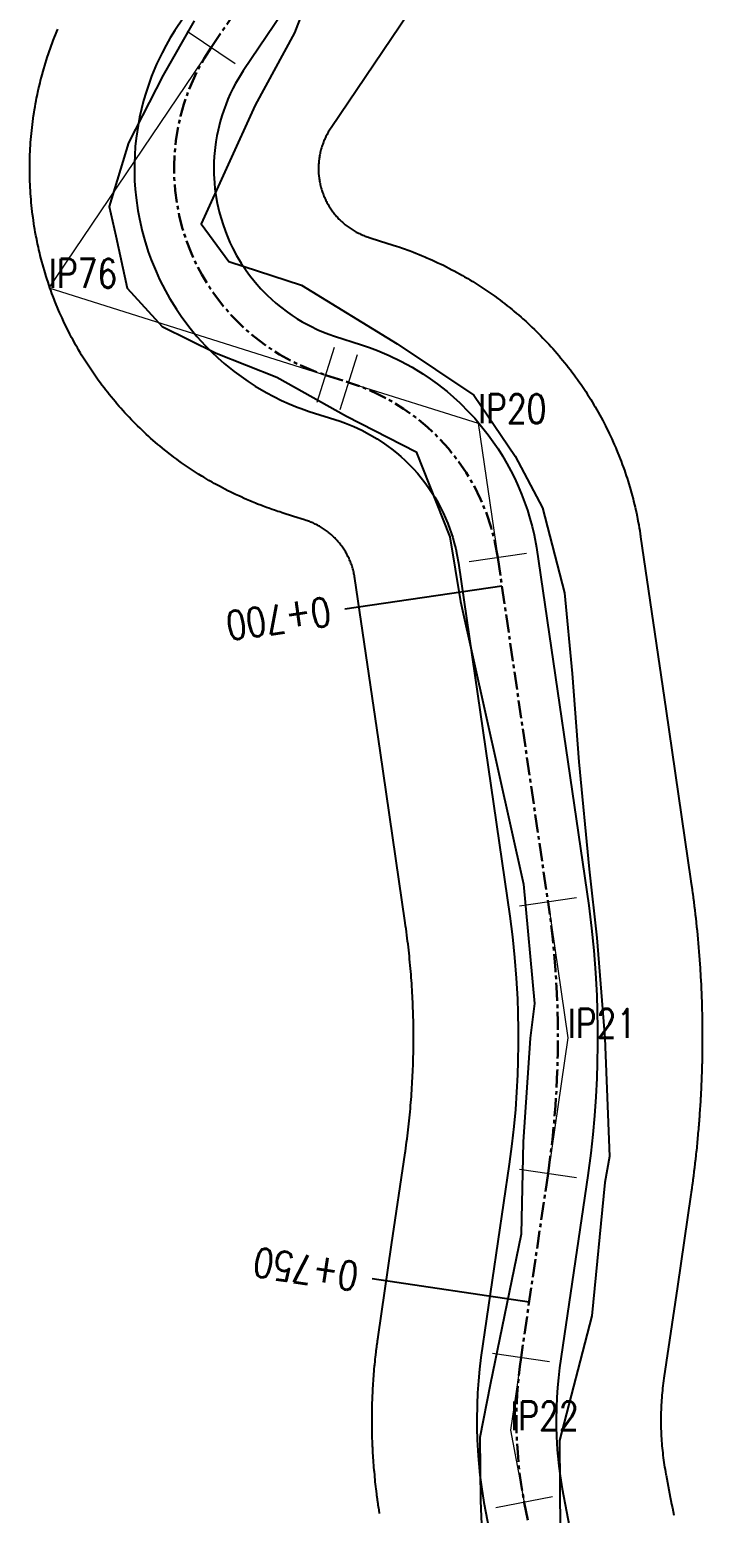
# Model space of a CAD drawing. Extents: x 337736 to 342002, y 3067251 to 3069533.
# Drawn here: x 338769.4 to 338816, y 3068793.1 to 3068895.9 of the extents above; entities that cross this region are included whole.
import ezdxf
from ezdxf.enums import TextEntityAlignment as Align

# ---------------------------------------------------------------- set-up
doc = ezdxf.new("R2010")
doc.units = 0
doc.header["$MEASUREMENT"] = 0
doc.linetypes.add('Center', pattern=[2, 1.25, -0.25, 0.25, -0.25])
for name, color, linetype, lineweight in [('BEC', 3, 'Continuous', 13), ('BES', 3, 'Continuous', 13), ('Chainage', 7, 'Continuous', 25), ('IP_Line', 150, 'Continuous', 9), ('RC', 9, 'Center', 30), ('Road Width', 6, 'Continuous', 25)]:
    doc.layers.add(name, color=color, linetype=linetype, lineweight=lineweight)
for name, color, linetype in [('IPName', 7, 'Continuous'), ('Right of Way', 4, 'Continuous'), ('RoadEdge', 51, 'Continuous')]:
    doc.layers.add(name, color=color, linetype=linetype)
doc.styles.get("Standard").update_dxf_attribs({"font": 'simplex.shx'})

msp = doc.modelspace()

# ---------------------------------------------------------------- linework, layer by layer
at = {"layer": 'BEC'}
for points in [[(338783.640447842, 3068893.50092942), (338780.324162551, 3068895.73750087)], [(338790.507049891, 3068873.83442986), (338789.303565229, 3068870.01977068)], [(338792.109012827, 3068873.32902748), (338790.905528165, 3068869.5143683)], [(338803.815952729, 3068859.57207452), (338799.857893973, 3068858.99434545)], [(338807.300460606, 3068835.69948864), (338803.34240185, 3068835.12175956)], [(338807.295106075, 3068816.3089512), (338803.337366992, 3068816.88886615)], [(338805.426336632, 3068803.55518132), (338801.468597549, 3068804.13509627)], [(338805.636374524, 3068794.19742758), (338801.708640854, 3068793.44052057)]]:
    msp.add_lwpolyline(points, dxfattribs=at)
at = {"layer": 'BES'}
for points in [[(338783.640447842, 3068893.50092942), (338780.324162551, 3068895.73750087)], [(338790.507049891, 3068873.83442986), (338789.303565229, 3068870.01977068)], [(338792.109012827, 3068873.32902748), (338790.905528165, 3068869.5143683)], [(338803.815952729, 3068859.57207452), (338799.857893973, 3068858.99434545)], [(338807.300460606, 3068835.69948864), (338803.34240185, 3068835.12175956)], [(338807.295106075, 3068816.3089512), (338803.337366992, 3068816.88886615)], [(338805.426336632, 3068803.55518132), (338801.468597549, 3068804.13509627)], [(338805.636374524, 3068794.19742758), (338801.708640854, 3068793.44052057)]]:
    msp.add_lwpolyline(points, dxfattribs=at)
at = {"layer": 'Chainage'}
for p, q in [((338802.125551516, 3068857.3058), (338791.240889936, 3068855.71704505)), ((338804.012178998, 3068807.69912182), (338793.128396521, 3068809.29388795))]:
    msp.add_line(p, q, dxfattribs=at)
at = {"layer": 'IP_Line'}
for points in [[(338781.982305197, 3068894.61921514), (338770.75329645, 3068877.96935739), (338789.90530756, 3068871.92710027)], [(338791.507270496, 3068871.42169789), (338800.478268236, 3068868.5914429), (338801.836923351, 3068859.28320998)], [(338805.321431228, 3068835.4106241), (338806.694391369, 3068826.00438654), (338805.316236534, 3068816.59890868)], [(338803.44746709, 3068803.84513879), (338802.710120957, 3068798.8129809), (338803.672507689, 3068793.81897407)]]:
    msp.add_lwpolyline(points, dxfattribs=at)
at = {"layer": 'RC', "linetype": 'Center'}
msp.add_lwpolyline([(338792.708385269, 3068910.52335339), (338781.982305197, 3068894.61921514), (338781.982305197, 3068894.61921514, 0.5012354429478729), (338789.90530756, 3068871.92710027), (338789.90530756, 3068871.92710027), (338791.507270496, 3068871.42169789), (338791.507270496, 3068871.42169789, -0.287622295706765), (338801.836923351, 3068859.28320998), (338801.836923351, 3068859.28320998), (338805.321431228, 3068835.4106241), (338805.321431228, 3068835.4106241, -0.0727355335920121), (338805.316236534, 3068816.59890868), (338805.316236534, 3068816.59890868), (338803.44746709, 3068803.84513879), (338803.44746709, 3068803.84513879, 0.0841644139326736), (338803.672507689, 3068793.81897407), (338803.672507689, 3068793.81897407), (338803.965982798, 3068792.29607621)], format="xyb", dxfattribs=at)
at = {"layer": 'Right of Way'}
for points in [[(338801.003539512, 3068904.93851534), (338790.296316179, 3068889.06233135), (338790.227292154, 3068888.95812283), (338790.182442152, 3068888.88789605), (338790.13876879, 3068888.8169316), (338790.096284166, 3068888.74524912), (338790.055000103, 3068888.67286857), (338790.014928055, 3068888.59981003), (338789.976079163, 3068888.5260938), (338789.938464209, 3068888.45174036), (338789.902093647, 3068888.37677035), (338789.866977577, 3068888.30120461), (338789.833125761, 3068888.22506413), (338789.800547593, 3068888.14837005), (338789.76925212, 3068888.07114367), (338789.739248048, 3068887.99340646), (338789.710543699, 3068887.91517999), (338789.68314705, 3068887.83648601), (338789.657065716, 3068887.75734637), (338789.632306932, 3068887.67778304), (338789.608877583, 3068887.59781815), (338789.586784175, 3068887.51747389), (338789.566032844, 3068887.43677258), (338789.546629354, 3068887.35573663), (338789.528579097, 3068887.27438857), (338789.511887084, 3068887.19275098), (338789.496557953, 3068887.11084655), (338789.482595962, 3068887.02869801), (338789.470004989, 3068886.94632819), (338789.458788531, 3068886.86375998), (338789.448949704, 3068886.78101629), (338789.440491241, 3068886.69812013), (338789.433415492, 3068886.61509451), (338789.427724422, 3068886.53196251), (338789.423419611, 3068886.4487472), (338789.420502256, 3068886.3654717), (338789.418973167, 3068886.28215915), (338789.418832768, 3068886.19883269), (338789.420081099, 3068886.11551545), (338789.422717813, 3068886.0322306), (338789.426742177, 3068885.94900126), (338789.432153074, 3068885.86585055), (338789.438949001, 3068885.78280155), (338789.447128069, 3068885.69987736), (338789.456688007, 3068885.617101), (338789.467626161, 3068885.53449544), (338789.479939489, 3068885.45208367), (338789.493624574, 3068885.36988855), (338789.508677615, 3068885.28793292), (338789.525094426, 3068885.20623955), (338789.542870453, 3068885.12483112), (338789.562000753, 3068885.04373025), (338789.582480016, 3068884.96295947), (338789.604302553, 3068884.88254121), (338789.627462299, 3068884.80249782), (338789.651952826, 3068884.72285152), (338789.677767327, 3068884.64362443), (338789.704898635, 3068884.56483857), (338789.733339207, 3068884.48651583), (338789.763081154, 3068884.40867794), (338789.794116199, 3068884.33134656), (338789.826435742, 3068884.25454311), (338789.860030791, 3068884.17828898), (338789.89489201, 3068884.10260535), (338789.931009724, 3068884.02751321), (338789.968373909, 3068883.95303342), (338790.006974176, 3068883.87918669), (338790.046799793, 3068883.80599354), (338790.087839721, 3068883.73347426), (338790.130082537, 3068883.66164904), (338790.173516515, 3068883.59053781), (338790.218129607, 3068883.52016031), (338790.263909403, 3068883.4505361), (338790.310843184, 3068883.38168453), (338790.358917921, 3068883.31362472), (338790.408120267, 3068883.24637555), (338790.458436532, 3068883.17995575), (338790.509852766, 3068883.11438372), (338790.562354681, 3068883.04967769), (338790.615927665, 3068882.98585567), (338790.67055689, 3068882.92293531), (338790.726227134, 3068882.86093416), (338790.782922941, 3068882.79986943), (338790.840628588, 3068882.73975805), (338790.899328036, 3068882.68061672), (338790.959004959, 3068882.62246191), (338791.019642809, 3068882.56530973), (338791.081224712, 3068882.50917608), (338791.143733595, 3068882.45407654), (338791.207152082, 3068882.40002641), (338791.271462535, 3068882.34704073), (338791.336647134, 3068882.29513419), (338791.402687723, 3068882.24432123), (338791.469566014, 3068882.19461593), (338791.53726338, 3068882.14603213), (338791.605761044, 3068882.09858332), (338791.675039961, 3068882.05228268), (338791.745080917, 3068882.00714305), (338791.815864406, 3068881.963177), (338791.887370815, 3068881.92039672), (338791.959580282, 3068881.87881409), (338792.032472705, 3068881.83844069), (338792.106027881, 3068881.7992877), (338792.180225343, 3068881.76136602), (338792.255044541, 3068881.72468615), (338792.330464583, 3068881.68925834), (338792.40646464, 3068881.65509237), (338792.483023517, 3068881.62219777), (338792.56012002, 3068881.59058363), (338792.63773265, 3068881.56025879), (338792.715839917, 3068881.53123164), (338792.794420074, 3068881.50351025), (338792.892717263, 3068881.4706647), (338792.934384533, 3068881.45732318), (338793.715000685, 3068881.21104703), (338794.515982148, 3068880.95834584), (338794.595348843, 3068880.9329424), (338794.833127204, 3068880.85574133), (338794.991211691, 3068880.80295478), (338795.227670403, 3068880.72180165), (338795.384853245, 3068880.66638778), (338795.619926627, 3068880.58130513), (338795.776164092, 3068880.52327938), (338796.009786847, 3068880.43429083), (338796.165035556, 3068880.37366931), (338796.39714279, 3068880.28079959), (338796.551359652, 3068880.21759911), (338796.781886892, 3068880.12087401), (338796.935029016, 3068880.05511217), (338797.16391223, 3068879.95455856), (338797.315937109, 3068879.88625359), (338797.543112718, 3068879.78189941), (338797.693978139, 3068879.71107029), (338797.919383041, 3068879.60294451), (338798.069047063, 3068879.52961093), (338798.292618646, 3068879.4177436), (338798.441039711, 3068879.34192591), (338798.662715874, 3068879.2263481), (338798.809852761, 3068879.14806737), (338799.029571928, 3068879.02881117), (338799.175383767, 3068878.94808915), (338799.393084908, 3068878.8251877), (338799.537531175, 3068878.74204681), (338799.753153817, 3068878.61553425), (338799.896194418, 3068878.52999757), (338800.109678668, 3068878.39990903), (338800.25127386, 3068878.31200034), (338800.462560418, 3068878.17837196), (338800.602670859, 3068878.08811567), (338800.811701036, 3068877.95098457), (338800.950287817, 3068877.85840575), (338801.15700355, 3068877.71781002), (338801.294028171, 3068877.62293438), (338801.49837204, 3068877.47891308), (338801.633796455, 3068877.38176697), (338801.835711701, 3068877.2343601), (338801.969498264, 3068877.13497053), (338802.168928798, 3068876.98421903), (338802.301040385, 3068876.88261357), (338802.497930812, 3068876.72855932), (338802.62833069, 3068876.62476623), (338802.82262632, 3068876.46745202), (338802.951278276, 3068876.36150012), (338803.14292514, 3068876.20096965), (338803.269793465, 3068876.09288834), (338803.458738328, 3068875.9291862), (338803.58378774, 3068875.81900555), (338803.769978118, 3068875.65217721), (338803.893173921, 3068875.53992779), (338804.076558096, 3068875.37001959), (338804.197866048, 3068875.25573259), (338804.378393081, 3068875.08279173), (338804.497779482, 3068874.96649891), (338804.675399229, 3068874.79057341), (338804.792830924, 3068874.67230706), (338804.967494046, 3068874.49344581), (338805.082938432, 3068874.37323877), (338805.254596413, 3068874.19149144), (338805.368021389, 3068874.06937713), (338805.536626547, 3068873.88479421), (338805.648000637, 3068873.76080652), (338805.813506139, 3068873.57343928), (338805.922798398, 3068873.44761265), (338806.085158271, 3068873.25751314), (338806.192338322, 3068873.12988255), (338806.351507467, 3068872.93710357), (338806.456545568, 3068872.80770444), (338806.612479772, 3068872.61229954), (338806.715346729, 3068872.48116783), (338806.868002679, 3068872.28319128), (338806.968669923, 3068872.15036341), (338807.118005214, 3068871.94987021), (338807.216444774, 3068871.8153831), (338807.362417926, 3068871.61242893), (338807.458602481, 3068871.47631989), (338807.601172946, 3068871.27096114), (338807.695075746, 3068871.13326803), (338807.834203924, 3068870.92556174), (338807.925798914, 3068870.78632275), (338808.061446157, 3068870.57632661), (338808.150707882, 3068870.43558046), (338808.282836513, 3068870.2233528), (338808.369740177, 3068870.08113857), (338808.498313493, 3068869.86673835), (338808.582834961, 3068869.72309554), (338808.707817248, 3068869.50658231), (338808.789933042, 3068869.36155082), (338808.911289584, 3068869.14298472), (338808.990976896, 3068868.99660484), (338809.108673983, 3068868.77604657), (338809.185910672, 3068868.62835897), (338809.299915612, 3068868.40586981), (338809.37468023, 3068868.2569155), (338809.484961355, 3068868.03255725), (338809.557233133, 3068867.8823776), (338809.66375981, 3068867.65621257), (338809.733518672, 3068867.50484932), (338809.836261312, 3068867.27694034), (338809.90348788, 3068867.12443551), (338810.002417943, 3068866.89484588), (338810.067093544, 3068866.74124184), (338810.162183551, 3068866.51003535), (338810.224290225, 3068866.35537476), (338810.315513762, 3068866.12261561), (338810.37503425, 3068865.96694145), (338810.462365977, 3068865.73269431), (338810.51928375, 3068865.5760498), (338810.60269941, 3068865.34037973), (338810.656998655, 3068865.1828084), (338810.736475077, 3068864.94578086), (338810.788140717, 3068864.78732646), (338810.863655825, 3068864.5490073), (338810.912673502, 3068864.38971386), (338810.98420632, 3068864.15016927), (338811.030562423, 3068863.99008102), (338811.098093081, 3068863.74937754), (338811.141774731, 3068863.58853897), (338811.205284472, 3068863.34674346), (338811.246279536, 3068863.18519923), (338811.305750717, 3068862.94237886), (338811.344047808, 3068862.78017385), (338811.399463911, 3068862.53639606), (338811.435052392, 3068862.37357531), (338811.486398024, 3068862.12890782), (338811.519268008, 3068861.96551658), (338811.566528906, 3068861.72002735), (338811.596671264, 3068861.55611099), (338811.6398343, 3068861.30986821), (338811.667240658, 3068861.14547227), (338811.706293843, 3068860.89854434), (338811.721604825, 3068860.79845353), (338811.729465802, 3068860.74526466), (338811.732070242, 3068860.72753267), (338813.47432418, 3068848.79123972), (338815.216578119, 3068836.85494678), (338815.219337363, 3068836.835915), (338815.254969614, 3068836.5884675), (338815.260378279, 3068836.55038818), (338815.295058547, 3068836.30280546), (338815.300320714, 3068836.26470562), (338815.334048487, 3068836.01699135), (338815.339164077, 3068835.97887155), (338815.371938855, 3068835.73102939), (338815.376907793, 3068835.6928902), (338815.408729093, 3068835.44492382), (338815.413551305, 3068835.4067658), (338815.444418655, 3068835.15867886), (338815.44909407, 3068835.12050258), (338815.479007013, 3068834.87229875), (338815.483535563, 3068834.83410477), (338815.512493657, 3068834.58578773), (338815.516875273, 3068834.54757661), (338815.54487809, 3068834.29915003), (338815.549112709, 3068834.26092234), (338815.576159833, 3068834.0123899), (338815.580247391, 3068833.97414621), (338815.606338424, 3068833.72551158), (338815.610278862, 3068833.68725244), (338815.635413417, 3068833.438519299), (338815.639206675, 3068833.4002453), (338815.663384381, 3068833.15141732), (338815.667030404, 3068833.11312901), (338815.690250903, 3068832.86420988), (338815.693749636, 3068832.82590784), (338815.716012584, 3068832.57690124), (338815.719363976, 3068832.53858602), (338815.740669044, 3068832.28949564), (338815.743873046, 3068832.25116781), (338815.764219919, 3068832.00199733), (338815.767276482, 3068831.96365746), (338815.786664859, 3068831.71441057), (338815.789573939, 3068831.67605923), (338815.808003533, 3068831.42673961), (338815.810765087, 3068831.38837736), (338815.828235626, 3068831.1389887), (338815.830849612, 3068831.10061612), (338815.847360836, 3068830.85116211), (338815.849827217, 3068830.81277976), (338815.865378883, 3068830.56326409), (338815.867697622, 3068830.52487253), (338815.8822895, 3068830.2752989), (338815.884460562, 3068830.2368987), (338815.898092435, 3068829.98727079), (338815.900115788, 3068829.94886254), (338815.912787456, 3068829.69918404), (338815.914663071, 3068829.66076828), (338815.926374345, 3068829.4110429), (338815.928102193, 3068829.37262022), (338815.938852902, 3068829.12285163), (338815.940432958, 3068829.08442258), (338815.95022294, 3068828.8346145), (338815.951655181, 3068828.79617966), (338815.960484293, 3068828.54633577), (338815.961768697, 3068828.50789571), (338815.969636809, 3068828.25801971), (338815.970773357, 3068828.21957499), (338815.977680351, 3068827.96967057), (338815.978669027, 3068827.93122177), (338815.984614802, 3068827.68129264), (338815.985455591, 3068827.64284031), (338815.990440058, 3068827.39289016), (338815.991132948, 3068827.35443489), (338815.995156033, 3068827.10446742), (338815.995701014, 3068827.06600976), (338815.998762659, 3068826.81602866), (338815.999159721, 3068826.7775692), (338816.00125988, 3068826.52757818), (338816.001509019, 3068826.48911747), (338816.002647661, 3068826.23912022), (338816.002748872, 3068826.20065883), (338816.00292598, 3068825.95065905), (338816.002879263, 3068825.91219756), (338816.002094834, 3068825.66219895), (338816.001900189, 3068825.62373793), (338816.000154235, 3068825.37374418), (338815.999811665, 3068825.33528419), (338815.997104212, 3068825.085299), (338815.996613721, 3068825.04684062), (338815.992944809, 3068824.79686769), (338815.992306406, 3068824.75841148), (338815.987676089, 3068824.50845452), (338815.986889782, 3068824.47000104), (338815.981298129, 3068824.22006373), (338815.980363931, 3068824.18161356), (338815.973811024, 3068823.93169962), (338815.972728947, 3068823.89325333), (338815.965214884, 3068823.64336643), (338815.963984945, 3068823.60492458), (338815.955509836, 3068823.35506843), (338815.954132054, 3068823.31663161), (338815.944696025, 3068823.0668099), (338815.943170419, 3068823.02837865), (338815.93277361, 3068822.77859509), (338815.931100203, 3068822.74017), (338815.919742767, 3068822.49042827), (338815.917921584, 3068822.45200989), (338815.905603689, 3068822.20231369), (338815.903634757, 3068822.16390261), (338815.890356586, 3068821.91425563), (338815.888239934, 3068821.8758524), (338815.874001682, 3068821.62625834), (338815.871737342, 3068821.58786354), (338815.85653922, 3068821.33832609), (338815.854127225, 3068821.29994028), (338815.837969459, 3068821.05046312), (338815.835409843, 3068821.01208687), (338815.818292672, 3068820.76267371), (338815.815585475, 3068820.72430759), (338815.797509151, 3068820.47496211), (338815.794654413, 3068820.43660669), (338815.775619204, 3068820.18733257), (338815.772616966, 3068820.14898841), (338815.752623154, 3068819.89978935), (338815.749473461, 3068819.86145702), (338815.728521341, 3068819.61233671), (338815.725224239, 3068819.57401678), (338815.703314122, 3068819.32497889), (338815.699869661, 3068819.28667192), (338815.677001869, 3068819.03772014), (338815.6734101, 3068818.99942671), (338815.649584973, 3068818.75056472), (338815.645845948, 3068818.71228538), (338815.621063839, 3068818.46351688), (338815.617177613, 3068818.4252522), (338815.591438888, 3068818.17658085), (338815.58740552, 3068818.13833141), (338815.560710558, 3068817.88976089), (338815.556530107, 3068817.85152724), (338815.528879305, 3068817.60306123), (338815.524551833, 3068817.56484395), (338815.495945599, 3068817.31648613), (338815.49147117, 3068817.27828577), (338815.461909928, 3068817.03003981), (338815.457288607, 3068816.99185693), (338815.426772793, 3068816.74372651), (338815.422004651, 3068816.7055617), (338815.390534718, 3068816.45755048), (338815.385619822, 3068816.41940429), (338815.353196235, 3068816.17151594), (338815.34813466, 3068816.13338893), (338815.314757899, 3068815.88562712), (338815.30954972, 3068815.84751986), (338815.275220277, 3068815.59988826), (338815.26986557, 3068815.56180131), (338815.234583955, 3068815.31430358), (338815.230438646, 3068815.28552409), (338815.212006866, 3068815.1588637), (338814.276199519, 3068808.77223635), (338813.344835193, 3068802.41596467), (338813.318425048, 3068802.23033497), (338813.296325241, 3068802.06514123), (338813.275602801, 3068801.89976905), (338813.256259165, 3068801.73422994), (338813.238295678, 3068801.56853537), (338813.221713587, 3068801.40269687), (338813.206514042, 3068801.23672593), (338813.192698101, 3068801.0706341), (338813.180266722, 3068800.90443291), (338813.169220768, 3068800.73813389), (338813.159561007, 3068800.57174861), (338813.151288109, 3068800.40528859), (338813.14440265, 3068800.23876543), (338813.138905107, 3068800.07219065), (338813.134795861, 3068799.90557586), (338813.132075199, 3068799.7389326), (338813.130743309, 3068799.57227247), (338813.130800283, 3068799.40560702), (338813.132246118, 3068799.23894783), (338813.135080714, 3068799.07230647), (338813.139303873, 3068798.90569453), (338813.144915302, 3068798.73912355), (338813.151914612, 3068798.57260513), (338813.160301316, 3068798.40615082), (338813.170074832, 3068798.23977217), (338813.181234482, 3068798.07348074), (338813.193779489, 3068797.90728809), (338813.207708984, 3068797.74120574), (338813.223021999, 3068797.57524524), (338813.239717471, 3068797.40941811), (338813.257794238, 3068797.24373588), (338813.27725105, 3068797.07821001), (338813.298086549, 3068796.91285205), (338813.320299294, 3068796.74767345), (338813.34388774, 3068796.58268568), (338813.368850247, 3068796.41790023), (338813.395185087, 3068796.25332849), (338813.422890424, 3068796.08898195), (338813.451964342, 3068795.92487196), (338813.485053444, 3068795.74675232), (338813.493040039, 3068795.70502404), (338813.785316972, 3068794.18834374), (338813.832680834, 3068793.94251779), (338813.880321793, 3068793.6949772), (338813.928253116, 3068793.44537095), (338813.976421087, 3068793.19368879), (338814.024770685, 3068792.93992035)], [(338793.653019193, 3068793.0519816), (338793.613516764, 3068793.29884026), (338793.600692261, 3068793.38118063), (338793.563248335, 3068793.62835989), (338793.551110439, 3068793.71080427), (338793.515727617, 3068793.95828699), (338793.504277171, 3068794.04082965), (338793.470957909, 3068794.28859863), (338793.460195707, 3068794.37123385), (338793.428942321, 3068794.61927188), (338793.418869113, 3068794.70199391), (338793.389683771, 3068794.95028377), (338793.380300253, 3068795.03308687), (338793.353184983, 3068795.28161132), (338793.34449181, 3068795.36448974), (338793.319448494, 3068795.61323152), (338793.311446269, 3068795.6961795), (338793.288476647, 3068795.94512134), (338793.281165924, 3068796.02813313), (338793.260271591, 3068796.27725772), (338793.253652879, 3068796.36032755), (338793.234835286, 3068796.60961762), (338793.228909044, 3068796.69273972), (338793.212169497, 3068796.94217794), (338793.206936138, 3068797.02534654), (338793.1922758, 3068797.2749156), (338793.187735686, 3068797.35812492), (338793.175155575, 3068797.60780748), (338793.171309021, 3068797.69105175), (338793.160810011, 3068797.94083047), (338793.157657285, 3068798.0241039), (338793.149240105, 3068798.27396144), (338793.146781426, 3068798.35725825), (338793.14044666, 3068798.60717726), (338793.138682198, 3068798.69049167), (338793.134430287, 3068798.94045479), (338793.133360165, 3068799.023781), (338793.131191403, 3068799.27377087), (338793.130815696, 3068799.35710312), (338793.130730233, 3068799.60710238), (338793.131048966, 3068799.69043486), (338793.13304681, 3068799.94042616), (338793.134059962, 3068800.02375309), (338793.138140973, 3068800.27371906), (338793.139848472, 3068800.35703465), (338793.146012367, 3068800.60695793), (338793.148414096, 3068800.6902564), (338793.156660446, 3068800.94011964), (338793.159756238, 3068801.02339521), (338793.170084472, 3068801.27318105), (338793.17387411, 3068801.35642793), (338793.18628351, 3068801.60611903), (338793.190766733, 3068801.68933144), (338793.205256438, 3068801.93891046), (338793.210432934, 3068802.02208261), (338793.227001936, 3068802.27153222), (338793.232871345, 3068802.35465836), (338793.251518495, 3068802.60396123), (338793.258080411, 3068802.68703557), (338793.278804413, 3068802.93617439), (338793.286058379, 3068803.01919116), (338793.308857794, 3068803.26814864), (338793.316803306, 3068803.35110208), (338793.341676552, 3068803.59986092), (338793.350313059, 3068803.68274526), (338793.377258407, 3068803.93128819), (338793.386585309, 3068804.01409769), (338793.415600888, 3068804.26240744), (338793.425617538, 3068804.34513635), (338793.456701334, 3068804.59319569), (338793.467407035, 3068804.67583824), (338793.500556889, 3068804.92362994), (338793.511950898, 3068805.00618041), (338793.547164508, 3068805.25368726), (338793.553119383, 3068805.29492618), (338794.487504105, 3068811.67181112), (338795.421175112, 3068818.04382518), (338795.436804407, 3068818.15122732), (338795.467320313, 3068818.36529399), (338795.496368291, 3068818.57482834), (338795.524610155, 3068818.78447286), (338795.552045491, 3068818.99422449), (338795.578673888, 3068819.20408007), (338795.604494952, 3068819.41403652), (338795.6295083, 3068819.6240907), (338795.653713567, 3068819.83423956), (338795.677110394, 3068820.04447997), (338795.699698429, 3068820.25480878), (338795.721477344, 3068820.46522294), (338795.742446814, 3068820.6757193), (338795.762606529, 3068820.88629474), (338795.781956194, 3068821.0969462), (338795.800495517, 3068821.30767048), (338795.818224227, 3068821.51846451), (338795.835142063, 3068821.72932519), (338795.851248773, 3068821.94024937), (338795.866544119, 3068822.15123394), (338795.881027875, 3068822.36227578), (338795.894699825, 3068822.57337175), (338795.907559769, 3068822.78451875), (338795.919607517, 3068822.99571366), (338795.93084289, 3068823.20695335), (338795.94126572, 3068823.41823466), (338795.950875855, 3068823.62955452), (338795.959673153, 3068823.84090979), (338795.967657482, 3068824.05229729), (338795.974828726, 3068824.26371398), (338795.981186777, 3068824.47515666), (338795.986731543, 3068824.68662224), (338795.99146294, 3068824.89810758), (338795.995380899, 3068825.10960956), (338795.998485362, 3068825.32112503), (338796.000776283, 3068825.53265089), (338796.002253628, 3068825.74418398), (338796.002917375, 3068825.95572121), (338796.002767515, 3068826.16725941), (338796.001804049, 3068826.37879548), (338796.000026992, 3068826.59032628), (338795.997436371, 3068826.80184866), (338795.994032222, 3068827.01335955), (338795.989814598, 3068827.22485575), (338795.98478356, 3068827.43633417), (338795.978939182, 3068827.64779169), (338795.972281552, 3068827.85922514), (338795.964810767, 3068828.07063146), (338795.956526939, 3068828.28200745), (338795.947430188, 3068828.49335004), (338795.937520652, 3068828.70465605), (338795.926798475, 3068828.9159224), (338795.915263816, 3068829.12714596), (338795.902916847, 3068829.33832357), (338795.889757749, 3068829.54945214), (338795.875786718, 3068829.76052854), (338795.861003959, 3068829.97154965), (338795.845409693, 3068830.18251233), (338795.829004149, 3068830.39341347), (338795.811787569, 3068830.60424997), (338795.79376021, 3068830.81501868), (338795.774922337, 3068831.0257165), (338795.755274231, 3068831.23634028), (338795.734816177, 3068831.44688698), (338795.713548484, 3068831.65735341), (338795.691471464, 3068831.86773649), (338795.668585442, 3068832.0780331), (338795.644890757, 3068832.28824016), (338795.620387767, 3068832.49835447), (338795.595076821, 3068832.70837304), (338795.568958304, 3068832.91829269), (338795.542032599, 3068833.12811032), (338795.514300104, 3068833.33782284), (338795.485761227, 3068833.54742717), (338795.456416396, 3068833.75692016), (338795.424895565, 3068833.97581599), (338793.684030399, 3068845.90259436), (338791.943785254, 3068857.82512493), (338791.925795901, 3068857.93886913), (338791.911409222, 3068858.02094436), (338791.895656682, 3068858.10276843), (338791.878542662, 3068858.18431858), (338791.86007191, 3068858.2655722), (338791.840249559, 3068858.34650671), (338791.819081115, 3068858.42709961), (338791.796572458, 3068858.50732854), (338791.772729844, 3068858.58717118), (338791.747559887, 3068858.66660539), (338791.721069589, 3068858.74560907), (338791.693266296, 3068858.82416031), (338791.664157742, 3068858.90223727), (338791.633752009, 3068858.97981826), (338791.602057545, 3068859.05688173), (338791.569083144, 3068859.1334063), (338791.534837975, 3068859.20937069), (338791.499331549, 3068859.28475379), (338791.462573728, 3068859.35953468), (338791.424574718, 3068859.43369259), (338791.385345077, 3068859.50720691), (338791.344895712, 3068859.58005721), (338791.303237844, 3068859.65222328), (338791.260383046, 3068859.72368506), (338791.216343223, 3068859.7944227), (338791.171130619, 3068859.86441655), (338791.124757778, 3068859.93364718), (338791.077237596, 3068860.00209533), (338791.028583256, 3068860.06974202), (338790.978808281, 3068860.13656845), (338790.927926493, 3068860.20255606), (338790.875952049, 3068860.26768648), (338790.822899342, 3068860.331941701), (338790.768783133, 3068860.39530381), (338790.713618488, 3068860.45775519), (338790.657420651, 3068860.51927858), (338790.600205305, 3068860.57985681), (338790.541988318, 3068860.63947307), (338790.482785823, 3068860.69811086), (338790.422614333, 3068860.7557538), (338790.361490535, 3068860.81238592), (338790.299431372, 3068860.86799152), (338790.236454137, 3068860.9225551), (338790.17257627, 3068860.97606156), (338790.107815569, 3068861.02849598), (338790.04218998, 3068861.07984383), (338789.97571774, 3068861.13009085), (338789.908417352, 3068861.17922305), (338789.840307455, 3068861.22722682), (338789.771406979, 3068861.27408882), (338789.701735112, 3068861.319796), (338789.631311144, 3068861.3643357), (338789.560154661, 3068861.40769554), (338789.488285449, 3068861.44986346), (338789.415723435, 3068861.49082777), (338789.342488805, 3068861.53057707), (338789.268601878, 3068861.56910034), (338789.194083191, 3068861.60638686), (338789.118953458, 3068861.64242628), (338789.043233505, 3068861.67720859), (338788.966944385, 3068861.71072414), (338788.890107321, 3068861.74296359), (338788.812743617, 3068861.77391802), (338788.734874752, 3068861.80357882), (338788.656522417, 3068861.83193773), (338788.577708327, 3068861.85898689), (338788.458822564, 3068861.89758631), (338787.697577376, 3068862.13775112), (338786.896595903, 3068862.39045232), (338786.855892945, 3068862.4033893), (338786.733867444, 3068862.44246088), (338786.614073272, 3068862.48165205), (338786.376963021, 3068862.56088135), (338786.219335184, 3068862.61501631), (338785.983578292, 3068862.69818626), (338785.826874527, 3068862.75494072), (338785.59253648, 3068862.84202822), (338785.436800352, 3068862.90138641), (338785.203946242, 3068862.99236727), (338785.049221, 3068863.05431269), (338784.817915508, 3068863.14916163), (338784.664244144, 3068863.21367708), (338784.434551519, 3068863.31236776), (338784.28197669, 3068863.37943533), (338784.053960735, 3068863.48194034), (338783.90252485, 3068863.55154138), (338783.676248901, 3068863.65783225), (338783.525993988, 3068863.72994744), (338783.301520898, 3068863.83999464), (338783.152488746, 3068863.91460394), (338782.929880867, 3068864.0283769), (338782.782112835, 3068864.10545959), (338782.561432001, 3068864.22292671), (338782.414969124, 3068864.3024614), (338782.196276635, 3068864.42359004), (338782.051159655, 3068864.5055546), (338781.834516256, 3068864.63031112), (338781.69078541, 3068864.71468282), (338781.476251278, 3068864.84303258), (338781.333946538, 3068864.92978795), (338781.121581266, 3068865.06169528), (338780.980742135, 3068865.15081025), (338780.770604711, 3068865.28623852), (338780.631270344, 3068865.37768831), (338780.423419138, 3068865.51659989), (338780.285628188, 3068865.61035913), (338780.080120937, 3068865.75271545), (338779.94391172, 3068865.84875807), (338779.740805505, 3068865.99451958), (338779.606215851, 3068866.0928189), (338779.405567092, 3068866.24194511), (338779.272634363, 3068866.34247384), (338779.074498793, 3068866.49492334), (338778.943259923, 3068866.59765355), (338778.747692578, 3068866.75338398), (338778.618184038, 3068866.85828713), (338778.425239241, 3068867.01725524), (338778.297496986, 3068867.124302201), (338778.107228332, 3068867.28646383), (338777.981287861, 3068867.39562486), (338777.793748202, 3068867.56093496), (338777.669644477, 3068867.67217974), (338777.484885905, 3068867.8405924), (338777.362653425, 3068867.95389002), (338777.180727261, 3068868.12535846), (338777.060399947, 3068868.24067747), (338776.881356725, 3068868.41515406), (338776.762968019, 3068868.53246242), (338776.586857472, 3068868.70989868), (338776.470440273, 3068868.82916379), (338776.297311319, 3068869.00951045), (338776.182897933, 3068869.13069921), (338776.012798663, 3068869.31390617), (338775.90042089, 3068869.43698489), (338775.733398553, 3068869.62300127), (338775.623087609, 3068869.74793577), (338775.459188598, 3068869.93670989), (338775.350975115, 3068870.06346547), (338775.190244956, 3068870.25494489), (338775.084159004, 3068870.38348634), (338774.926642344, 3068870.57761788), (338774.822713376, 3068870.7079095), (338774.668453969, 3068870.90463924), (338774.566710872, 3068871.03664482), (338774.415751567, 3068871.2359181), (338774.316222583, 3068871.369601), (338774.168605312, 3068871.57136248), (338774.071318093, 3068871.70668556), (338773.927083859, 3068871.91087919), (338773.832065448, 3068872.04780483), (338773.691254316, 3068872.25437389), (338773.598531075, 3068872.3928641), (338773.461182158, 3068872.60175122), (338773.370779864, 3068872.74176751), (338773.236931313, 3068872.95291466), (338773.14887507, 3068873.09441813), (338773.018564066, 3068873.30776666), (338772.932878331, 3068873.45071802), (338772.806141069, 3068873.66620867), (338772.722849656, 3068873.81056819), (338772.599721341, 3068874.0281411), (338772.518847368, 3068874.17386872), (338772.3993622, 3068874.39346346), (338772.320928147, 3068874.54051866), (338772.205119317, 3068874.76207422), (338772.129146963, 3068874.91041617), (338772.017046639, 3068875.13387103), (338771.943557085, 3068875.28345853), (338771.835196405, 3068875.5087506), (338771.764210068, 3068875.65954209), (338771.659619132, 3068875.8866088), (338771.591155729, 3068876.03856241), (338771.490363589, 3068876.26734068), (338771.424442139, 3068876.42041418), (338771.327476793, 3068876.65084046), (338771.264115603, 3068876.80499135), (338771.171003984, 3068877.03700165), (338771.110220659, 3068877.19218709), (338771.020988631, 3068877.42571696), (338770.962800049, 3068877.58189386), (338770.877472399, 3068877.81687843), (338770.821894731, 3068877.97400339), (338770.740495159, 3068878.21037738), (338770.687543832, 3068878.36840679), (338770.61009495, 3068878.60610455), (338770.559784685, 3068878.76499448), (338770.486308005, 3068879.00394998), (338770.438652766, 3068879.16365632), (338770.369168698, 3068879.40380319), (338770.324181729, 3068879.56428156), (338770.258709574, 3068879.80555308), (338770.216403369, 3068879.96675891), (338770.154961313, 3068880.20908808), (338770.115347621, 3068880.3709766), (338770.057952732, 3068880.6142961), (338770.02104256, 3068880.77682232), (338769.967710778, 3068881.02106457), (338769.933514377, 3068881.18418336), (338769.884260519, 3068881.42928051), (338769.852787388, 3068881.59294656), (338769.807625134, 3068881.83883052), (338769.778884016, 3068882.00299837), (338769.73782591, 3068882.24960086), (338769.711824787, 3068882.4142249), (338769.674882235, 3068882.66147741), (338769.65162833, 3068882.82651192), (338769.618811593, 3068883.07434577), (338769.598311367, 3068883.23974491), (338769.56962956, 3068883.48809125), (338769.551888705, 3068883.65380908), (338769.527349796, 3068883.90259894), (338769.512373241, 3068884.06858941), (338769.491984046, 3068884.31775368), (338769.479775951, 3068884.4839707), (338769.463542133, 3068884.73344017), (338769.454105889, 3068884.89983756), (338769.442031958, 3068885.14954294), (338769.435370186, 3068885.31607448), (338769.427459495, 3068885.5659464), (338769.423574046, 3068885.73256584), (338769.419828793, 3068885.98253489), (338769.418720745, 3068886.14919594), (338769.41914197, 3068886.39919269), (338769.420811632, 3068886.56584907), (338769.425399218, 3068886.81580408), (338769.429846125, 3068886.98240948), (338769.438598798, 3068887.23225332), (338769.445821717, 3068887.39876147), (338769.458737045, 3068887.64842474), (338769.468733967, 3068887.81478939), (338769.485808364, 3068888.06420273), (338769.498576514, 3068888.23037767), (338769.519805236, 3068888.47947182), (338769.535341066, 3068888.64541088), (338769.560718217, 3068888.89411664), (338769.579017412, 3068889.05977374), (338769.608535942, 3068889.30802202), (338769.62959342, 3068889.47335114), (338769.663245131, 3068889.72107299), (338769.687055042, 3068889.8860282), (338769.724830585, 3068890.13315481), (338769.751386315, 3068890.2976903), (338769.793275198, 3068890.54415303), (338769.822569371, 3068890.7082231), (338769.868559958, 3068890.95395348), (338769.900584438, 3068891.11751254), (338769.950663954, 3068891.36244232), (338769.985409843, 3068891.52544494), (338770.039564377, 3068891.76950608), (338770.077022028, 3068891.93190701), (338770.135236538, 3068892.17503172), (338770.175395542, 3068892.33678582), (338770.237653859, 3068892.57890657), (338770.28050306, 3068892.73996891), (338770.346787889, 3068892.98101844), (338770.392315389, 3068893.1413443), (338770.462608318, 3068893.38125565), (338770.510801469, 3068893.54080049), (338770.585082972, 3068893.77950703), (338770.635928385, 3068893.93822652), (338770.71417783, 3068894.17566194), (338770.767661389, 3068894.33351202), (338770.84985704, 3068894.56961036), (338770.905963878, 3068894.72654715), (338770.992082903, 3068894.96124284), (338771.050797445, 3068895.11722277), (338771.140815924, 3068895.35045061), (338771.202121851, 3068895.50543034), (338771.296014778, 3068895.73712555), (338771.359895072, 3068895.89106205)]]:
    msp.add_lwpolyline(points, dxfattribs=at)
at = {"layer": 'Road Width'}
for points in [[(338790.661537968, 3068912.4115383), (338779.468389822, 3068895.80079426), (338779.157796261, 3068895.29723824), (338778.864157329, 3068894.78361073), (338778.58779926, 3068894.2604824), (338778.206330085, 3068893.45924996), (338777.865382579, 3068892.63995333), (338777.66102135, 3068892.08472948), (338777.475277678, 3068891.52300328), (338777.308357927, 3068890.95539882), (338777.160447546, 3068890.3825467), (338777.031710865, 3068889.80508337), (338776.92229091, 3068889.22365039), (338776.794639867, 3068888.34547195), (338776.733996311, 3068887.75694889), (338776.693000245, 3068887.16673168), (338776.671697217, 3068886.57547606), (338776.670110894, 3068885.98383891), (338776.688243038, 3068885.39247755), (338776.726073505, 3068884.80204898), (338776.783560265, 3068884.21320919), (338776.906500288, 3068883.33435885), (338777.012800765, 3068882.75234748), (338777.208466952, 3068881.88678008), (338777.362843375, 3068881.31563654), (338777.629877719, 3068880.4693595), (338777.831258651, 3068879.91304776), (338778.16780782, 3068879.09193459), (338778.414795591, 3068878.5543157), (338778.81852379, 3068877.76406529), (338779.109404199, 3068877.24887055), (338779.577509382, 3068876.49496757), (338779.910263596, 3068876.00577266), (338780.439496913, 3068875.29344951), (338781.003670146, 3068874.60846722), (338781.601373154, 3068873.9525379), (338782.017735066, 3068873.53220494), (338782.447874192, 3068873.12598165), (338782.891312642, 3068872.73431933), (338783.580324943, 3068872.175075), (338784.054825331, 3068871.82168229), (338784.540839708, 3068871.48429963), (338785.037828108, 3068871.16330187), (338785.802675972, 3068870.71330196), (338786.32465858, 3068870.43478592), (338786.855633373, 3068870.17382078), (338787.395010435, 3068869.9306965), (338787.942190513, 3068869.70568318), (338788.218517027, 3068869.60004705), (338788.776259251, 3068869.40266254), (338790.914418128, 3068868.722518201), (338791.299028537, 3068868.58542149), (338791.866844502, 3068868.35593701), (338792.4224814, 3068868.09836034), (338792.964550429, 3068867.81333532), (338793.491696699, 3068867.50157434), (338794.002602619, 3068867.16385664), (338794.49599119, 3068866.80102636), (338794.814574152, 3068866.54563339), (338795.124468618, 3068866.27976482), (338795.425330292, 3068866.00371605), (338795.716824914, 3068865.71779375), (338795.998628632, 3068865.4223156), (338796.270428358, 3068865.11760987), (338796.531922122, 3068864.80401509), (338796.782819401, 3068864.48187967), (338797.022841447, 3068864.15156151), (338797.251721593, 3068863.81342758), (338797.469205551, 3068863.46785357), (338797.675051695, 3068863.11522339), (338797.869031328, 3068862.75592884), (338798.050928938, 3068862.39036909), (338798.220542434, 3068862.01895028), (338798.377683375, 3068861.64208505), (338798.522177175, 3068861.26019211), (338798.714857205, 3068860.67885529), (338798.82706199, 3068860.28626038), (338798.926120372, 3068859.8901441), (338799.011922295, 3068859.49094653), (338799.115564847, 3068858.88734374), (338802.683585544, 3068834.42282192), (338802.860998204, 3068832.99731291), (338803.005470184, 3068831.56808969), (338803.11692455, 3068830.13591334), (338803.19530195, 3068828.70154653), (338803.229156121, 3068827.74446223), (338803.25076226, 3068826.54756029), (338803.251472925, 3068825.58987769), (338803.231643174, 3068824.392945), (338803.199209481, 3068823.43581151), (338803.137967597, 3068822.24028212), (338803.053747504, 3068821.04615145), (338802.946580348, 3068819.8538611), (338802.81650576, 3068818.66385199), (338802.630246769, 3068817.23947186), (338800.672625973, 3068803.86020683), (338800.573669145, 3068803.04748043), (338800.495059282, 3068802.23253434), (338800.436845514, 3068801.41587786), (338800.399064222, 3068800.59802138), (338800.380511987, 3068799.50656291), (338800.38488073, 3068798.96075338), (338800.408487395, 3068798.1423651), (338800.471769977, 3068797.05258481), (338800.517023787, 3068796.50863699), (338800.601885683, 3068795.69431819), (338800.707076911, 3068794.88237518), (338800.878839834, 3068793.80435697), (338801.721073796, 3068789.36859486)], [(338794.964214837, 3068908.94995158), (338784.212270244, 3068893.00687292), (338783.992154904, 3068892.662969), (338783.683774085, 3068892.13383823), (338783.493048094, 3068891.772806), (338783.314460231, 3068891.40561797), (338783.148208909, 3068891.03268209), (338782.994478835, 3068890.65441269), (338782.853440803, 3068890.27123004), (338782.725251509, 3068889.88355985), (338782.610053371, 3068889.49183282), (338782.46189057, 3068888.89758886), (338782.379698344, 3068888.49763248), (338782.310881186, 3068888.09515903), (338782.255515554, 3068887.69061569), (338782.19781917, 3068887.08090327), (338782.176318609, 3068886.67315531), (338782.168419074, 3068886.26491731), (338782.17412934, 3068885.85664281), (338782.208195108, 3068885.24515477), (338782.247869069, 3068884.83877238), (338782.332715, 3068884.23224186), (338782.406077301, 3068883.83057204), (338782.541114528, 3068883.23320863), (338782.647656004, 3068882.83903913), (338782.831947312, 3068882.25498878), (338783.045198654, 3068881.68087907), (338783.286877015, 3068881.11814497), (338783.463493283, 3068880.75000455), (338783.75117322, 3068880.20933982), (338784.065515605, 3068879.68372878), (338784.405734748, 3068879.17448519), (338784.646506148, 3068878.84471283), (338785.027932524, 3068878.36555522), (338785.432830115, 3068877.9060598), (338785.86018689, 3068877.46737508), (338786.157043469, 3068877.18702379), (338786.463078455, 3068876.91672163), (338786.777951842, 3068876.65676889), (338787.266066086, 3068876.28687353), (338787.601484459, 3068876.05403197), (338787.944476453, 3068875.83249831), (338788.294661002, 3068875.62251865), (338788.832570723, 3068875.32971969), (338789.384442045, 3068875.06417094), (338789.759432857, 3068874.90260806), (338790.139599792, 3068874.7536323), (338790.524520482, 3068874.61740919), (338792.393462836, 3068874.02561396), (338792.953988755, 3068873.836279), (338793.507893303, 3068873.62836848), (338794.324991063, 3068873.2821844), (338795.123765671, 3068872.89559509), (338795.902220605, 3068872.46956682), (338796.156852244, 3068872.31897445), (338796.658410135, 3068872.00516445), (338797.149231013, 3068871.67481328), (338797.62876957, 3068871.32828795), (338798.325761194, 3068870.77902039), (338798.77479195, 3068870.39378227), (338799.210734376, 3068869.99379323), (338799.839052018, 3068869.36712816), (338800.240187776, 3068868.93224066), (338800.626607136, 3068868.48422603), (338801.177708391, 3068867.78868338), (338801.525495436, 3068867.3100591), (338801.857138097, 3068866.82010994), (338802.172267914, 3068866.31938025), (338802.470534776, 3068865.80842632), (338802.751607306, 3068865.28781585), (338803.01517323, 3068864.75812723), (338803.260939724, 3068864.21994895), (338803.48863374, 3068863.67387893), (338803.698002307, 3068863.12052386), (338803.888812816, 3068862.56049852), (338804.060853275, 3068861.9944251), (338804.213932544, 3068861.42293252), (338804.347880552, 3068860.84665571), (338804.512611764, 3068859.97467188), (338808.133277915, 3068835.16501668), (338808.326365589, 3068833.61355909), (338808.483602162, 3068832.05805912), (338808.604903902, 3068830.4993451), (338808.690206213, 3068828.93824708), (338808.727051515, 3068827.89660111), (338808.75056663, 3068826.5939488), (338808.751340085, 3068825.55165167), (338808.729758307, 3068824.2489659), (338808.694458987, 3068823.20726639), (338808.627806173, 3068821.90610791), (338808.536144947, 3068820.60647172), (338808.419509207, 3068819.30883844), (338808.277942085, 3068818.01368797), (338808.075226477, 3068816.46345899), (338806.123568364, 3068803.12724909), (338806.04123024, 3068802.45101109), (338805.975822033, 3068801.77292618), (338805.927384623, 3068801.09341811), (338805.895948281, 3068800.41291157), (338805.880511689, 3068799.50475148), (338805.88414675, 3068799.05060461), (338805.903788936, 3068798.36965559), (338805.95644391, 3068797.46289183), (338805.994097843, 3068797.01029404), (338806.064708123, 3068796.33273106), (338806.152233649, 3068795.65714489), (338806.29515089, 3068794.76016791), (338806.898952233, 3068791.60368959)]]:
    msp.add_lwpolyline(points, dxfattribs=at)
at = {"layer": 'RoadEdge'}
for points in [[(338789.407, 3068899.917, 1389.637), (338787.755, 3068895.637, 1390.187), (338785.029, 3068890.635, 1390.712), (338781.292, 3068882.409, 1391.068), (338783.222, 3068879.79, 1391.479), (338788.242, 3068878.155, 1391.844), (338794.869, 3068874.087, 1392.236), (338800.182, 3068870.542, 1393.066), (338803.044, 3068866.308, 1393.521), (338804.937, 3068862.726, 1393.949), (338806.452, 3068856.841, 1394.716), (338806.985, 3068851.25, 1395.68), (338807.445, 3068845.127, 1396.818), (338808.167, 3068837.69, 1397.694), (338808.702, 3068832.942, 1398.189), (338809.262, 3068825.984, 1398.838), (338809.566, 3068817.789, 1399.692), (338809.242, 3068815.986, 1399.898), (338808.349, 3068806.747, 1401.021), (338806.119, 3068798.103, 1401.72), (338806.1470000001, 3068791.775, 1402.115)], [(338780.82, 3068896.479, 1389.997), (338778.661, 3068892.71, 1390.321), (338776.269, 3068888.013, 1390.8), (338774.92, 3068883.613, 1391.165), (338775.387, 3068881.564, 1391.201), (338776.175, 3068877.954, 1391.289), (338778.585, 3068875.296, 1391.401), (338782.336, 3068873.45, 1391.5), (338786.544, 3068871.781, 1391.756), (338791.356, 3068869.09, 1392.211), (338796.192, 3068866.616, 1392.812), (338798.5170000001, 3068860.723, 1393.554), (338799.252, 3068856.24, 1394.707), (338803.625, 3068836.655, 1397.624), (338804.381, 3068828.373, 1399.094), (338804.071, 3068825.974, 1399.204), (338803.606, 3068818.799, 1399.981), (338803.449, 3068812.394, 1400.302), (338801.319, 3068801.958, 1401.252), (338800.604, 3068798.314, 1401.456), (338800.636, 3068793.924, 1401.733), (338800.882, 3068788.511, 1402.695)]]:
    msp.add_polyline3d(points, dxfattribs=at)

# ---------------------------------------------------------------- texts
at = {"layer": 'Chainage', "width": 0.8000000119209291}
for s, rotation, p in [('0+700', 188.304404491765, (338790.251375247, 3068855.57261278)), ('0+750', 171.663952028502, (338792.13896175, 3068809.43886668))]:
    msp.add_text(s, height=2, rotation=rotation, dxfattribs=at).set_placement(p, align=Align.MIDDLE_LEFT)
at = {"layer": 'IPName', "width": 0.8}
for s, p in [('IP76', (338770.75329645, 3068877.96935739)), ('IP20', (338800.478268236, 3068868.5914429)), ('IP21', (338806.694391369, 3068826.00438654)), ('IP22', (338802.710120957, 3068798.8129809))]:
    msp.add_text(s, height=2, dxfattribs=at).set_placement(p)

doc.saveas('drawing.dxf')
